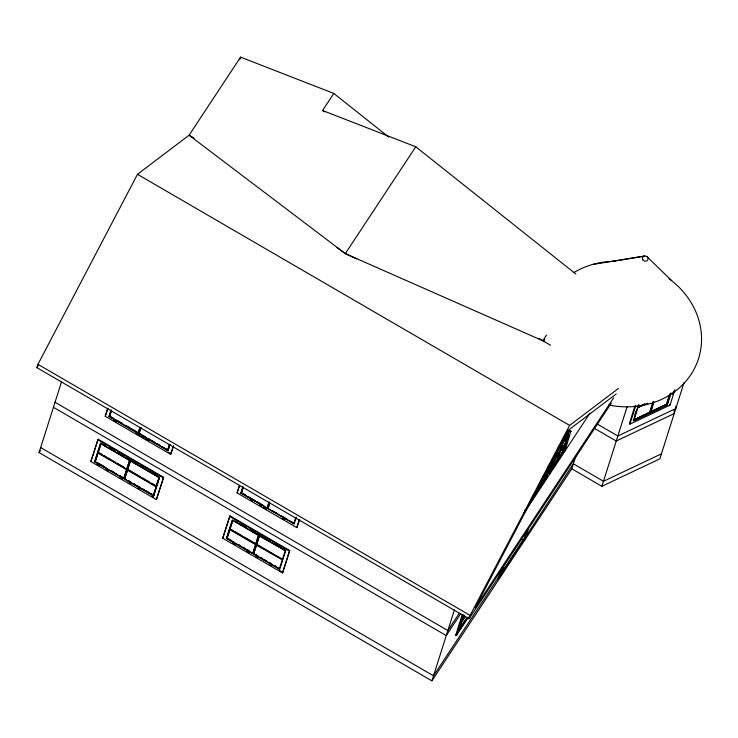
<?xml version="1.0" encoding="UTF-8"?>
<svg xmlns="http://www.w3.org/2000/svg" width="738" height="738" viewBox="0 0 738 738"><rect width="100%" height="100%" fill="white"/><g stroke="black" fill="none" stroke-linecap="round" stroke-linejoin="round"><path stroke-width="1.11" d="M674.209 410.153L674.2 413.575L616.239 441.029L594.883 428.621M675.805 406.26L675.796 408.538L617.835 435.992L597.457 424.147M611.313 403.105L469.045 618.785L36.9 367.672L37.961 364.314L137.471 174.297L189.094 135.211L240.588 57.14L333.807 93.431L388.668 137.037M575.815 456.185L571.784 468.824L431.914 680.86L39.068 452.579L61.586 381.601M90.857 461.564L98.126 439.23L163.596 477.274L156.677 499.072L156.327 499.608L90.857 461.564L98.126 439.23M173.116 447.256L170.69 454.331L105.22 416.278L107.647 408.649M107.997 408.114L105.22 416.278M94.667 461.785L100.516 443.344L159.436 477.578L153.587 496.028L94.667 461.785L100.746 442.984M169.906 444.968L167.95 450.752L109.03 416.509L111.097 409.996M109.03 416.509L110.986 410.725M101.097 443.437L98.062 452.588L126.807 469.303L123.781 478.464L95.137 461.813L101.097 443.437L106.032 446.305M139.934 427.929L138.144 433.178L109.501 416.536L111.364 410.669M98.163 452.652L95.137 461.813M109.501 416.536L111.604 410.31M239.795 59.658L240.588 57.14M123.781 478.464L129.74 460.078L125.783 457.781M126.705 469.239L129.74 460.078M138.144 433.178L140.008 427.311M124.602 478.934L127.628 469.774L124.602 478.934L153.476 495.226L156.272 486.425L127.526 469.709L130.552 460.549L127.526 469.709M169.399 445.051L167.609 450.3L138.965 433.658L140.829 427.782M138.965 433.658L141.059 427.431M153.246 495.585L156.272 486.425M159.196 477.2L156.17 486.36L159.196 477.2L149.325 471.462M167.609 450.3L169.472 444.433M167.95 450.752L170.017 444.239M153.587 496.028L159.436 477.578M156.327 499.608L163.596 477.274M170.69 454.331L173.458 445.604M222.71 538.187L229.979 515.844L289.72 550.566L282.811 572.365L282.46 572.9L222.71 538.187L229.979 515.844M299.591 519.451L296.824 527.615L237.073 492.901L239.499 485.272M239.499 485.825L237.073 492.901M285.8 550.52L279.711 569.321L226.52 538.408L232.369 519.958L285.569 550.871L282.848 548.795M289.388 520.825L294.314 523.685L240.883 493.122L242.95 486.619M226.52 538.408L232.258 520.687M240.883 493.122L242.498 488.427M226.99 538.436L230.025 529.275L226.99 538.436L252.774 553.417L255.8 544.257L229.924 529.211L232.71 520.41L258.494 535.391L255.699 544.192L258.724 535.032L248.807 529.266M269.232 501.914L267.138 508.131L241.354 493.159L243.217 487.283M232.636 521.028L229.924 529.211M241.354 493.159L243.143 487.91M252.774 553.417L255.8 544.257M267.138 508.131L269.001 502.264M281.363 548.186L285.329 550.483L279.37 568.869L253.595 553.887L259.545 535.511L269.462 541.268M259.545 535.511L256.52 544.672L282.396 559.708L256.381 545.087M290.993 521.508L293.733 523.593L267.959 508.611L269.822 502.744M256.307 545.714L253.595 553.887M269.739 503.362L267.959 508.611M293.733 523.593L295.827 517.366M294.075 524.035L296.381 517.172M282.46 572.9L289.72 550.566M296.824 527.615L299.241 519.986M431.914 680.86L454.433 609.874M468.196 617.568L456.315 635.584L455.706 635.224L462.274 614.514M456.315 635.584L462.883 614.874M458.658 629.735L459.691 626.479M458.621 630.261L459.857 626.35M462.477 618.103L463.095 616.147M463.888 614.782L458.722 631.064L467.477 617.789M464.719 616.23L461.545 621.036L461.951 621.276L463.815 615.4M469.045 618.785L470.106 615.427L569.607 425.411L618.518 388.382M500.936 569.745L498.039 578.896L573.398 463.796M498.565 577.217L499.183 577.577L502.569 566.904M499.183 577.577L501.056 574.727L504.146 564.994M531.194 499.1L529.819 503.408L546.701 477.818L552.863 458.409M544.745 478.63L531.618 498.537L532.227 498.888L533.602 494.571M539.303 483.888L538.011 488.731L540.105 482.126M540.281 482.357L538.279 487.901M521.157 539.201L523.574 540.603L527.006 529.783M523.574 540.603L525.447 537.762L528.5 528.159M543.555 476.25L546.6 471.628L547.799 467.855M532.319 496.923L544.543 478.51L548.316 466.628M548.906 465.152L544.579 478.777L546.471 472.052L540.576 481.416M532.227 498.888L545.364 478.98L550.502 462.781M558.066 448.141L549.921 473.805L549.109 473.335L555.557 453.012M552.402 466.776L554.801 459.23M557.531 450.604L558.555 447.366M553.352 464.174L552.356 467.32L556.978 460.429L559.303 453.086M558.491 447.966L557.605 450.752L568.14 434.461A18.459 2.076 -59.8 0 0 567.374 434.774M569.173 434.617A18.939 2.131 -59.8 0 0 559.515 446.647L552.338 469.285L563.592 452.219L569.173 434.617L568.564 434.258L562.974 451.868L552.347 467.984M555.179 458.575L559.764 451.619L562.633 443.353L557.476 451.176M565.465 443.63L560.308 451.444L557.448 459.709L562.605 451.896L565.262 443.51L562.605 451.896M568.26 434.82L563.103 442.643L560.437 451.029L565.4 443.086L568.26 434.82L565.603 443.206L560.308 451.444M552.144 467.864L562.771 451.748L568.352 434.138M561.424 442.754A22.758 2.555 -59.8 0 1 570.908 431.093L564.93 451.056L564.118 450.577M571.784 468.824L601.876 486.305L627.152 406.62M634.984 405.835L629.422 423.381L629.901 424.147L670.012 405.144L674.883 389.793M629.901 424.147L635.815 405.503M634.929 414.701L635.971 411.417M638.296 405.236L633.444 420.549L667.06 404.627L670.528 393.686M638.887 404.525L633.684 420.928L667.3 405.005L671.119 392.976M653.444 401.426L649.91 412.57L633.914 420.143L649.671 412.191L652.881 402.053M670.288 393.308L666.718 404.608L650.722 412.182L653.693 401.675M650.722 412.182L653.933 402.053M650.482 411.804L666.479 404.221L669.375 395.107M672.669 394.516L673.711 391.223M684.08 382.432L659.837 458.851L601.876 486.305M559.791 445.355L560.945 443.501M36.9 367.672L38.164 365.753M39.068 452.579L40.341 450.66M324.351 111.927L322.552 110.497L333.807 93.431M336.925 247.488L345.292 253.614L415.771 146.788L575.852 274.019M285.329 550.483L259.315 535.862M546.572 335.034L542.799 340.753L345.292 253.614L189.094 135.211L194.066 138.107M543.62 341.242L544.884 339.342M557.402 450.632L567.937 434.341A18.459 2.076 -59.8 0 0 567.171 434.654M558.417 449.313L562.43 443.234M568.057 434.7L562.9 442.523L556.978 460.429M541.323 480.069L546.6 471.628M554.478 459.857L559.764 451.619M554.681 459.977L559.635 452.043M549.109 473.335L550.354 471.434M523.519 513.869L589.93 413.188M459.267 613.278L447.874 630.547L55.027 402.265M460.835 613.509L446.278 635.575L53.431 407.302M461.407 621.451L464.58 616.645M461.951 621.276L465.124 616.461M464.995 616.885L461.822 621.691L459.027 630.492L467.91 617.033M461.785 625.446L464.958 620.64M463.316 623.241L466.444 618.499M455.706 635.224L457.578 632.383M460.706 627.641L461.96 625.75M613.665 397.8L475.143 607.798L568.011 430.439L616.202 393.963M523.38 539.589L433.51 675.823L40.664 447.551M637.66 407.191L644.661 403.87M644.532 404.295L637.531 407.607L647.77 403.252M637.9 407.57L644.901 404.258M633.195 420.171L666.82 404.239L667.3 405.005M661.433 453.824L603.472 481.277L573.38 463.787M612.734 261.344L644.505 256.086L592.374 264.536M322.552 110.497L415.771 146.788M345.292 253.614L356.786 258.909M538.592 338.299L550.539 345.246M137.471 174.297L569.607 425.411M571.166 431.407L570.087 430.623A22.758 2.555 -59.8 0 0 564.219 436.887M558.906 446.287L559.515 446.647M562.771 451.748L563.592 452.219M544.543 478.51L545.364 478.98M524.718 510.299L525.539 510.779M524.838 537.402L525.447 537.762M500.447 574.376L501.056 574.727M37.961 364.314L470.106 615.427M109.741 416.177L113.689 418.474M116.65 420.199L122.582 423.64M125.543 425.365L138.384 432.828M139.196 433.298L146.115 437.32M148.089 438.464L155.008 442.486M156.982 443.63L159.943 445.355M162.904 447.071L167.84 449.949M241.594 492.8L246.547 495.678M248.531 496.831L255.477 500.862M257.461 502.015L263.401 505.475M272.156 510.558L278.106 514.017M282.073 516.323L287.027 519.201M109.261 416.149L114.169 419.009M116.134 420.143L123.015 424.138M124.971 425.282L145.598 437.265M148.541 438.981L154.436 442.403M157.388 444.119L159.343 445.254M162.295 446.97L168.19 450.392M241.114 492.772L246.04 495.632M248.014 496.775L254.905 500.788M256.879 501.932L263.77 505.936M266.732 507.652L268.697 508.796M271.658 510.521L277.562 513.952M280.523 515.668L286.427 519.1M113.514 420.365L116.484 422.09M136.327 433.621L139.297 435.346M141.281 436.499L143.273 437.652M145.257 438.806L148.227 440.54M168.07 452.062L171.05 453.796M250.376 499.894L252.368 501.047M259.333 505.096L261.326 506.259M263.318 507.412L266.307 509.146M282.239 518.408L284.231 519.561M97.776 439.765L163.246 477.809M229.629 516.379L289.37 551.092M103.698 444.7L105.663 445.835M108.606 447.551L114.501 450.973M117.443 452.689L123.338 456.112M125.303 457.256L138.071 464.672M140.036 465.816L146.908 469.811M148.873 470.945L157.711 476.084M235.56 521.323L237.535 522.467M240.487 524.183L246.4 527.615M249.352 529.34L255.265 532.771M257.23 533.915L270.034 541.36M273.983 543.648L280.874 547.651M108.006 447.449L114.925 451.471M116.899 452.615L123.809 456.637M131.539 461.13L137.471 464.571M140.432 466.296L146.355 469.737M234.933 521.203L237.904 522.928M239.887 524.081L246.824 528.122M272.433 543.002L278.383 546.452M100.857 443.787L129.501 460.429M130.322 460.909L158.965 477.551M99.289 452.809L102.25 454.534M104.224 455.678L106.198 456.831M108.172 457.975L111.143 459.7M113.117 460.844L115.091 461.997M117.065 463.141L123.984 467.163M128.753 469.931L140.598 476.822M142.582 477.966L149.491 481.988M151.465 483.132L156.41 486.001M231.142 529.432L233.125 530.585M235.108 531.738L242.055 535.77M244.038 536.923L255.938 543.832M257.746 544.884L281.538 558.712M97.933 453.012L126.576 469.654M127.397 470.134L156.041 486.776M229.786 529.635L255.569 544.607M98.338 463.178L104.261 466.628M111.18 470.641L113.154 471.794M120.063 475.807L122.038 476.96M128.79 480.881L130.764 482.025M133.726 483.75L135.7 484.894M137.674 486.047L139.648 487.191M142.618 488.916L144.593 490.06M146.567 491.204L148.541 492.357M151.502 494.082L153.476 495.226M229.214 539.229L231.197 540.382M238.134 544.413L240.118 545.567M243.097 547.301L245.071 548.454M247.055 549.607L249.038 550.76M255.809 554.69L257.793 555.843M260.763 557.568L262.746 558.721M264.73 559.874L266.713 561.028M269.693 562.753L271.676 563.906M274.647 565.631L276.63 566.784M94.898 461.434L107.665 468.851M110.608 470.567L116.503 473.99M119.445 475.696L125.34 479.128M128.292 480.835L131.235 482.551M133.2 483.685L140.072 487.68M142.037 488.824L148.91 492.818M150.875 493.962L153.827 495.678M226.751 538.048L234.638 542.633M237.59 544.349L240.542 546.065M242.516 547.209L249.407 551.221M251.381 552.365L258.272 556.369M260.246 557.513L267.138 561.526M269.112 562.67L272.064 564.385M274.038 565.529L278.964 568.389M97.158 464.488L99.141 465.641M106.087 469.672L108.071 470.826M119.98 477.744L121.964 478.897M128.901 482.938L130.894 484.091M137.831 488.122L139.814 489.276M151.724 496.194L153.707 497.347M233.023 543.436L235.016 544.589M246.962 551.535L248.955 552.688M255.92 556.747L257.913 557.9M269.859 564.847L271.852 566M278.826 570.05L282.811 572.365M647.244 256.907L671.663 280.698M669.532 404.378L670.012 405.144M669.062 278.715A81.042 71.89 17.6 0 1 695.353 366.712A81.042 71.89 17.6 0 1 608.942 405.024M573.989 272.47A81.042 71.89 17.6 0 1 614.92 261.298M566.074 435.549A18.939 2.131 -59.8 0 1 566.793 434.783M566.277 435.669A18.939 2.131 -59.8 0 1 567.596 434.368M566.092 436.038A18.459 2.076 -59.8 0 1 566.793 435.291M566.129 435.438A18.533 2.085 -59.8 0 1 566.839 434.673M642.807 259.73A2.86 2.537 17.6 0 0 647.706 260.025A2.86 2.537 17.6 0 0 645.243 256.04A2.86 2.537 17.6 0 0 642.807 259.73"/></g></svg>
